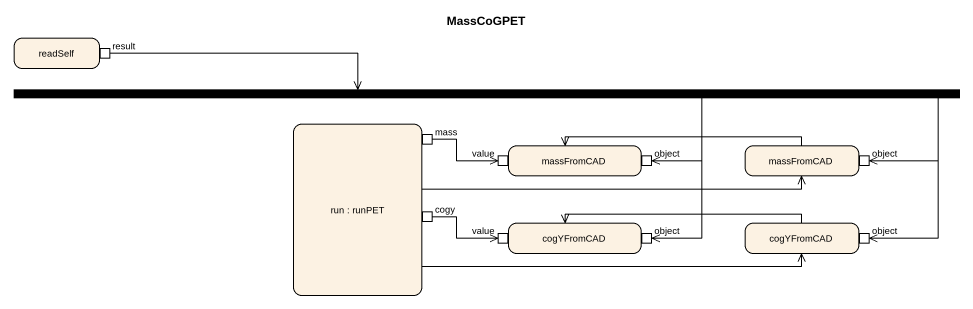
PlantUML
@startuml
title MassCoGPET
hide empty description
state readSelf {
  state result <<outputPin>>
}
state fork1 <<fork>>
state "run : runPET" as run {
  state mass <<outputPin>>
  state cogy <<outputPin>>
}
state massFromCAD {
  state value <<inputPin>>
  state "object" as object_ <<inputPin>>
}
state "massFromCAD" as massFromCAD_2 {
  state "object" as object__2 <<inputPin>>
}
state cogYFromCAD {
  state "value" as value_2 <<inputPin>>
  state "object" as object__3 <<inputPin>>
}
state "cogYFromCAD" as cogYFromCAD_2 {
  state "object" as object__4 <<inputPin>>
}
result -right-> fork1
fork1 -right-> object_
fork1 -right-> object__2
fork1 --> object__3
fork1 -right-> object__4
run -right-> massFromCAD_2
run -right-> cogYFromCAD_2
mass -right-> value
massFromCAD_2 -left-> massFromCAD
cogy -right-> value_2
cogYFromCAD_2 -left-> cogYFromCAD
@enduml
